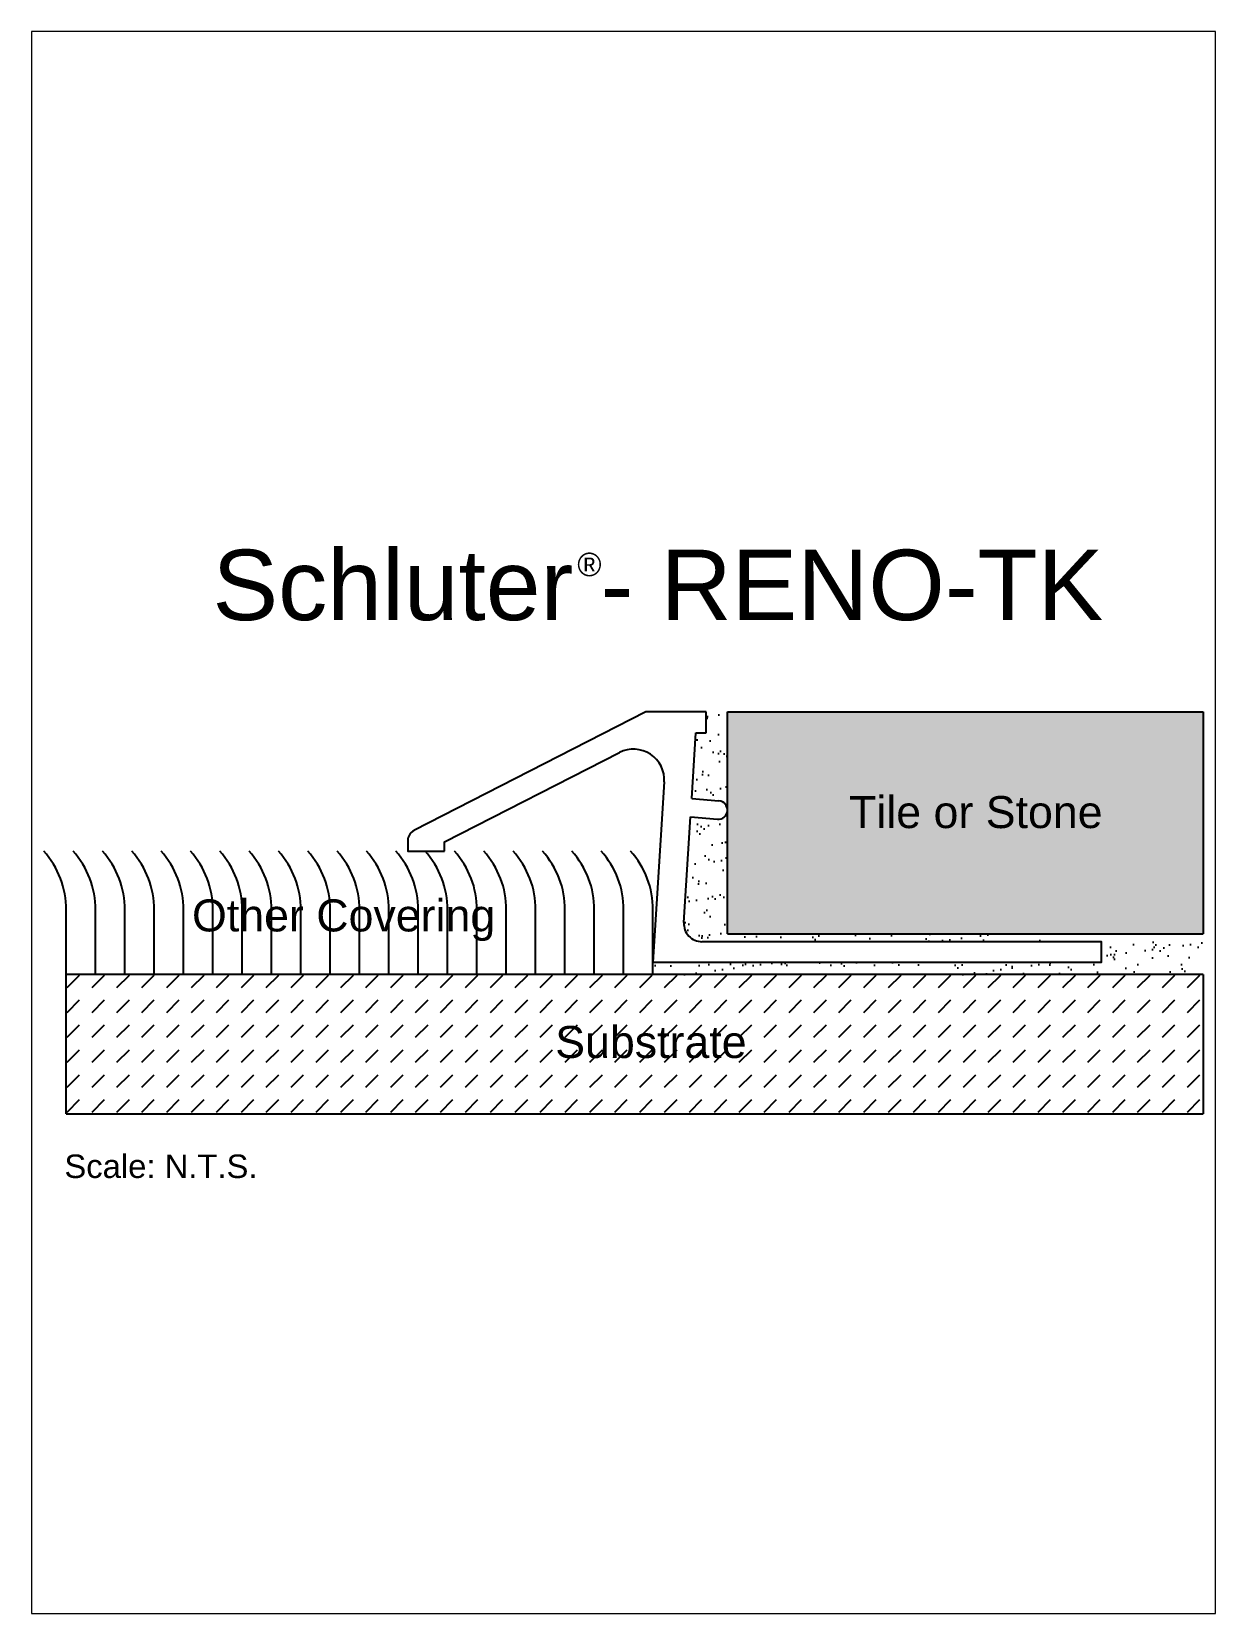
# Paper-space layout 'Layout1' of a CAD drawing. Extents: x 0.79 to 7.14, y 1.06 to 9.54.
# The model-space entities are those that its viewports show. They can reach past a viewport. Long polylines and large blocks are cut down to what shows.
import ezdxf

# ---------------------------------------------------------------- set-up
doc = ezdxf.new("R2010")
doc.units = 0
doc.header["$MEASUREMENT"] = 0
for name, color, linetype in [('HATCH', 7, 'CONTINUOUS'), ('INSTALLED', 7, 'CONTINUOUS'), ('RENO-TK', 7, 'CONTINUOUS'), ('TEXT', 7, 'CONTINUOUS')]:
    doc.layers.add(name, color=color, linetype=linetype)
doc.styles.add('STYLE1', font='ARIAL.TTF')

msp = doc.modelspace()

# ---------------------------------------------------------------- hatches: boundary and pattern name
at = {"layer": 'HATCH', "linetype": 'Continuous'}
h = msp.add_hatch(dxfattribs=at)
h.set_pattern_fill('AR-SAND', color=255, scale=0.03, style=0)
h.paths.add_polyline_path([(4.269, 2.8023, -0.432624), (4.2308, 2.843), (4.2449, 3.0683), (4.3021, 3.0633, 1), (4.3055, 3.1025), (4.2473, 3.1076), (4.2561, 3.2469), (4.2785, 3.2469), (4.2785, 3.2916), (4.3235, 3.2916), (4.3235, 2.8189), (5.3372, 2.8189), (5.3372, 2.7321), (4.1649, 2.7321), (4.1649, 2.7589), (5.1204, 2.7589), (5.1204, 2.8023)])
msp.add_hatch(color=9, dxfattribs=at).paths.add_polyline_path([(4.3235, 3.2916), (4.3235, 2.8189), (5.3372, 2.8189), (5.3372, 3.2916)])
h = msp.add_hatch(dxfattribs=at)
h.set_pattern_fill('DASH', scale=0.3, angle=45, style=0)
h.paths.add_polyline_path([(5.3372, 2.7321), (2.9149, 2.7321), (2.9149, 2.4356), (5.3372, 2.4356)])
h.paths.add_polyline_path([(3.9433, 2.5358), (4.3781, 2.5358), (4.3781, 2.6416), (3.9433, 2.6416)], flags=24)

# ---------------------------------------------------------------- linework, layer by layer
at = {"layer": 'INSTALLED', "color": 1, "linetype": 'Continuous'}
for p, q in [((4.3235, 2.8189), (4.3235, 3.2916)), ((4.3235, 3.2916), (5.3372, 3.2916)), ((5.3372, 3.2916), (5.3372, 2.8189)), ((2.9149, 2.7321), (2.9149, 2.8702)), ((2.9774, 2.7321), (2.9774, 2.8702)), ((3.0399, 2.7321), (3.0399, 2.8702)), ((3.1024, 2.7321), (3.1024, 2.8702)), ((3.1649, 2.7321), (3.1649, 2.8702)), ((3.2274, 2.7321), (3.2274, 2.8702)), ((3.2899, 2.7321), (3.2899, 2.8702)), ((3.3524, 2.7321), (3.3524, 2.8702)), ((3.4149, 2.7321), (3.4149, 2.8702)), ((3.4774, 2.7321), (3.4774, 2.8702)), ((3.5399, 2.7321), (3.5399, 2.8702)), ((3.6024, 2.7321), (3.6024, 2.8702)), ((3.6649, 2.7321), (3.6649, 2.8702)), ((3.7274, 2.7321), (3.7274, 2.8702)), ((3.7899, 2.7321), (3.7899, 2.8702)), ((3.8524, 2.7321), (3.8524, 2.8702)), ((3.9149, 2.7321), (3.9149, 2.8702)), ((3.9774, 2.7321), (3.9774, 2.8702)), ((4.0399, 2.7321), (4.0399, 2.8702)), ((4.1024, 2.7321), (4.1024, 2.8702)), ((4.1649, 2.7321), (4.1649, 2.8702)), ((4.3235, 2.8189), (5.3372, 2.8189)), ((2.9149, 2.4356), (2.9149, 2.7321)), ((5.3372, 2.7321), (2.9149, 2.7321)), ((5.3372, 2.7321), (5.3372, 2.4356)), ((2.9149, 2.4356), (5.3372, 2.4356))]:
    msp.add_line(p, q, dxfattribs=at)
for centre in [(2.7274, 2.8702), (2.7899, 2.8702), (2.8524, 2.8702), (2.9149, 2.8702), (2.9774, 2.8702), (3.0399, 2.8702), (3.1024, 2.8702), (3.1649, 2.8702), (3.2274, 2.8702), (3.2899, 2.8702), (3.3524, 2.8702), (3.4149, 2.8702), (3.4774, 2.8702), (3.5399, 2.8702), (3.6024, 2.8702), (3.6649, 2.8702), (3.7274, 2.8702), (3.7899, 2.8702), (3.8524, 2.8702), (3.9149, 2.8702), (3.9774, 2.8702)]:
    msp.add_arc(centre, 0.1875, 0, 41.8103, dxfattribs=at)
at = {"layer": 'RENO-TK', "color": 7, "linetype": 'Continuous'}
for p, q in [((4.1498, 3.2916), (3.6552, 3.0388)), ((4.2785, 3.2916), (4.1498, 3.2916)), ((4.2785, 3.2469), (4.2785, 3.2916)), ((4.2473, 3.1076), (4.2561, 3.2469)), ((4.2561, 3.2469), (4.2785, 3.2469)), ((4.2473, 3.1076), (4.3055, 3.1025)), ((4.2308, 2.843), (4.2449, 3.0683)), ((4.2449, 3.0683), (4.3021, 3.0633))]:
    msp.add_line(p, q, dxfattribs=at)
for points in [[(3.7211, 2.9952, 0), (3.7211, 3.0148, 0), (4.0936, 3.2052, 0)], [(4.1889, 3.1427, 0), (4.1649, 2.7589, 0), (5.1204, 2.7589, 0), (5.1204, 2.8023, 0), (4.269, 2.8023, 0)], [(3.6425, 3.0181, 0), (3.6425, 2.9952, 0), (3.7211, 2.9952, 0)]]:
    msp.add_polyline3d(points, dxfattribs=at)
for centre, radius, start, end in [((4.1235, 3.1468), 0.0656, 356.4221, 117.0712), ((4.3038, 3.0829), 0.0197, 265, 85), ((3.6658, 3.0181), 0.0232, 117.0712, 180), ((4.269, 2.8406), 0.0383, 176.4221, 270)]:
    msp.add_arc(centre, radius, start, end, dxfattribs=at)

# ---------------------------------------------------------------- texts
at = {"layer": 'RENO-TK', "color": 0, "linetype": 'Continuous', "insert": (2.911, 2.349), "char_height": 0.05, "width": 2.07992, "attachment_point": 1, "style": 'STYLE1'}
msp.add_mtext('{\\fArial|b0|i0|c0|p32;Scale: N.T.S.}', dxfattribs=at)
at = {"layer": 'TEXT', "color": 7, "linetype": 'Continuous', "style": 'STYLE1'}
for s, height, p in [('Schluter - RENO-TK', 0.15, (3.2265, 3.4872)), ('®', 0.05, (4.0037, 3.5807))]:
    msp.add_text(s, height=height, dxfattribs=at).set_placement(p)
at = {"layer": 'TEXT', "linetype": 'Continuous', "style": 'STYLE1'}
for s, height, p in [('Tile or Stone', 0.068199, (4.5826, 3.0443)), ('Other Covering', 0.068199, (3.1829, 2.8242)), ('Substrate', 0.0682, (3.9566, 2.5546))]:
    msp.add_text(s, height=height, dxfattribs=at).set_placement(p)

psp = doc.layouts.get("Layout1")

# ---------------------------------------------------------------- viewports
at = {"layer": 'RENO-TK', "color": 0, "linetype": 'Continuous'}
psp.add_viewport(center=(3.9688, 5.3021), size=(6.35, 8.48333), view_center_point=(4.1021, 3.0562), view_height=3.36893, dxfattribs=at)

doc.saveas('drawing.dxf')
